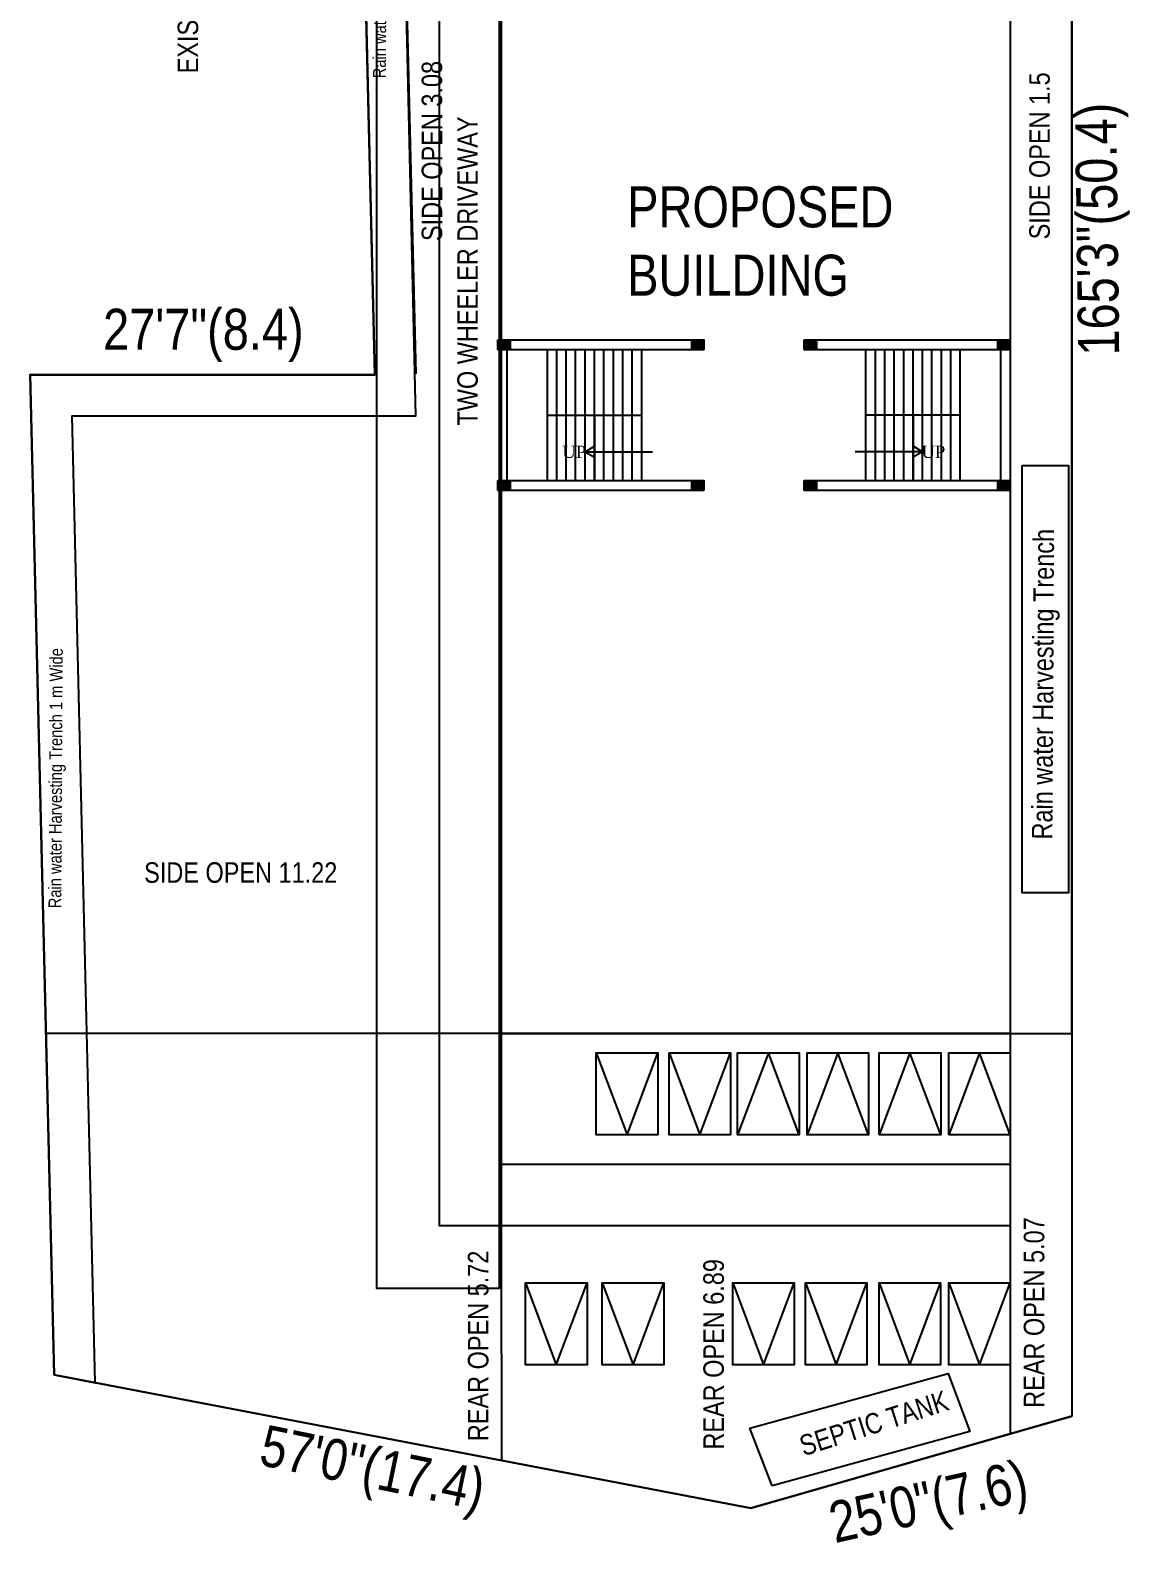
# Model space of a CAD drawing. Header units: metres. Extents: x 6103548.4 to 6103646, y -6659893.6 to -6659816.8.
# Drawn here: x 6103611.19 to 6103638.01, y -6659890.57 to -6659853.67 of the extents above; entities that cross this region are included whole.
import ezdxf

# ---------------------------------------------------------------- set-up
doc = ezdxf.new("R2010")
doc.units = ezdxf.units.M
doc.header["$LTSCALE"] = 500
doc.header["$MEASUREMENT"] = 0
doc.linetypes.add('DASHED', pattern=[0.75, 0.5, -0.25])
doc.layers.get('0').update_dxf_attribs({"linetype": 'CONTINUOUS'})
for name, color, linetype in [('AS_AT_SITE', 6, 'CONTINUOUS'), ('BLK_1_LVL_0_BLDG_FOOT_PRINT', 1, 'CONTINUOUS'), ('BLK_1_LVL_0_REAR_SETBACK', 11, 'CONTINUOUS'), ('BLK_1_LVL_0_SIDE_SETBACK1', 171, 'CONTINUOUS'), ('BLK_1_LVL_0_SIDE_SETBACK2', 102, 'CONTINUOUS'), ('DRIVE_WAY', 254, 'CONTINUOUS'), ('FMB_OR_PLR', 70, 'CONTINUOUS'), ('PLOT_BOUNDARY', 70, 'CONTINUOUS'), ('RWH', 130, 'CONTINUOUS'), ('SEPTIC_TANK', 146, 'CONTINUOUS'), ('SUPER_IMPOSED', 5, 'CONTINUOUS'), ('TWO_WHEELER_DRIVE_WAY', 6, 'CONTINUOUS')]:
    doc.layers.add(name, color=color, linetype=linetype)
doc.layers.add('BLK_1_COVERED_AREA', color=140, linetype='CONTINUOUS', plot=False)
doc.layers.add('TWO_WHEELER_PARKING', color=2, linetype='CONTINUOUS', plot=False)
doc.layers.add('FLOOR-GROUND', color=7, linetype='CONTINUOUS', lineweight=50, plot=False)
doc.styles.get("Standard").update_dxf_attribs({"font": 'GOTHIC.TTF'})

msp = doc.modelspace()

# ---------------------------------------------------------------- linework, layer by layer
at = {"lineweight": 25, "ltscale": 2}
for p, q in [((6103618.99555, -6659837.07907), (6103619.59417, -6659862.0719)), ((6103622.59555, -6659861.22883), (6103627.62555, -6659861.22883)), ((6103622.59555, -6659861.45883), (6103627.62555, -6659861.45883)), ((6103622.82555, -6659864.65883), (6103622.82555, -6659861.45883)), ((6103630.06555, -6659861.22883), (6103635.09555, -6659861.22883)), ((6103630.06555, -6659861.45883), (6103635.09555, -6659861.45883)), ((6103634.86555, -6659864.65883), (6103634.86555, -6659861.45883)), ((6103611.19417, -6659862.07189), (6103619.39417, -6659862.0719)), ((6103623.80555, -6659864.65883), (6103623.80555, -6659863.05883)), ((6103623.80555, -6659863.05883), (6103626.10555, -6659863.05883)), ((6103624.03555, -6659864.65883), (6103624.03555, -6659863.05883)), ((6103624.26555, -6659864.65883), (6103624.26555, -6659863.05883)), ((6103624.49555, -6659864.65883), (6103624.49555, -6659863.05883)), ((6103624.72555, -6659864.65883), (6103624.72555, -6659863.05883)), ((6103624.95555, -6659864.65883), (6103624.95555, -6659863.05883)), ((6103625.18555, -6659864.65883), (6103625.18555, -6659863.05883)), ((6103625.41555, -6659864.65883), (6103625.41555, -6659863.05883)), ((6103625.64555, -6659864.65883), (6103625.64555, -6659863.05883)), ((6103625.87555, -6659864.65883), (6103625.87555, -6659863.05883)), ((6103626.10555, -6659864.65883), (6103626.10555, -6659863.05883)), ((6103631.57555, -6659864.65883), (6103631.57555, -6659863.05883)), ((6103633.87555, -6659863.05883), (6103631.57555, -6659863.05883)), ((6103631.80555, -6659864.65883), (6103631.80555, -6659863.05883)), ((6103632.03555, -6659864.65883), (6103632.03555, -6659863.05883)), ((6103632.26555, -6659864.65883), (6103632.26555, -6659863.05883)), ((6103632.49555, -6659864.65883), (6103632.49555, -6659863.05883)), ((6103632.72555, -6659864.65883), (6103632.72555, -6659863.05883)), ((6103632.95555, -6659864.65883), (6103632.95555, -6659863.05883)), ((6103633.18555, -6659864.65883), (6103633.18555, -6659863.05883)), ((6103633.41555, -6659864.65883), (6103633.41555, -6659863.05883)), ((6103633.64555, -6659864.65883), (6103633.64555, -6659863.05883)), ((6103633.87555, -6659864.65883), (6103633.87555, -6659863.05883)), ((6103624.72555, -6659863.95567), (6103624.95555, -6659863.82262)), ((6103624.72555, -6659863.95567), (6103626.3696, -6659863.95567)), ((6103624.72555, -6659863.95567), (6103624.95555, -6659864.08872)), ((6103632.95555, -6659863.95567), (6103631.31151, -6659863.95567)), ((6103632.95555, -6659863.95567), (6103632.72555, -6659863.82262)), ((6103632.95555, -6659863.95567), (6103632.72555, -6659864.08872)), ((6103622.59555, -6659864.65883), (6103627.62555, -6659864.65883)), ((6103630.06555, -6659864.65883), (6103635.09555, -6659864.65883)), ((6103622.59555, -6659864.88883), (6103627.62555, -6659864.88883)), ((6103630.06555, -6659864.88883), (6103635.09555, -6659864.88883)), ((6103611.77922, -6659886.47061), (6103628.7667, -6659889.72032)), ((6103628.74475, -6659887.77304), (6103633.58352, -6659886.43998)), ((6103628.7667, -6659889.72032), (6103636.59533, -6659887.47886))]:
    msp.add_line(p, q, dxfattribs=at)
for p, q in [((6103618.99564, -6659837.08279), (6103619.59418, -6659862.07562)), ((6103619.99536, -6659837.05885), (6103620.59389, -6659862.05168)), ((6103611.19418, -6659862.07561), (6103619.59427, -6659862.07562)), ((6103611.19418, -6659862.07561), (6103611.77931, -6659886.47434)), ((6103622.67555, -6659877.59884), (6103622.67555, -6659878.14884))]:
    msp.add_line(p, q)
at = {"ltscale": 2}
for p, q in [((6103636.59555, -6659837.07907), (6103636.59533, -6659887.47886)), ((6103611.77922, -6659886.47061), (6103611.19417, -6659862.07189))]:
    msp.add_line(p, q, dxfattribs=at)
at = {"linetype": 'DASHED', "lineweight": 25}
for p, q in [((6103623.80555, -6659863.05883), (6103623.80555, -6659861.45883)), ((6103624.03555, -6659863.05883), (6103624.03555, -6659861.45883)), ((6103624.26555, -6659863.05883), (6103624.26555, -6659861.45883)), ((6103624.49555, -6659863.05883), (6103624.49555, -6659861.45883)), ((6103624.72555, -6659863.05883), (6103624.72555, -6659861.45883)), ((6103624.95555, -6659863.05883), (6103624.95555, -6659861.45883)), ((6103625.18555, -6659863.05883), (6103625.18555, -6659861.45883)), ((6103625.41555, -6659863.05883), (6103625.41555, -6659861.45883)), ((6103625.64555, -6659863.05883), (6103625.64555, -6659861.45883)), ((6103625.87555, -6659863.05883), (6103625.87555, -6659861.45883)), ((6103626.10555, -6659863.05883), (6103626.10555, -6659861.45883)), ((6103631.57555, -6659863.05883), (6103631.57555, -6659861.45883)), ((6103631.80555, -6659863.05883), (6103631.80555, -6659861.45883)), ((6103632.03555, -6659863.05883), (6103632.03555, -6659861.45883)), ((6103632.26555, -6659863.05883), (6103632.26555, -6659861.45883)), ((6103632.49555, -6659863.05883), (6103632.49555, -6659861.45883)), ((6103632.72555, -6659863.05883), (6103632.72555, -6659861.45883)), ((6103632.95555, -6659863.05883), (6103632.95555, -6659861.45883)), ((6103633.18555, -6659863.05883), (6103633.18555, -6659861.45883)), ((6103633.41555, -6659863.05883), (6103633.41555, -6659861.45883)), ((6103633.64555, -6659863.05883), (6103633.64555, -6659861.45883)), ((6103633.87555, -6659863.05883), (6103633.87555, -6659861.45883))]:
    msp.add_line(p, q, dxfattribs=at)
at = {"color": 0, "lineweight": 25, "ltscale": 0.02}
for p, q in [((6103624.99892, -6659878.6167), (6103625.74892, -6659880.6167)), ((6103625.74892, -6659880.6167), (6103626.49892, -6659878.6167)), ((6103626.7735, -6659878.6167), (6103627.5235, -6659880.6167)), ((6103627.5235, -6659880.6167), (6103628.2735, -6659878.6167)), ((6103629.19512, -6659878.6167), (6103628.44512, -6659880.6167)), ((6103629.94512, -6659880.6167), (6103629.19512, -6659878.6167)), ((6103630.89126, -6659878.6167), (6103630.14126, -6659880.6167)), ((6103631.64126, -6659880.6167), (6103630.89126, -6659878.6167)), ((6103632.64793, -6659878.6167), (6103631.89793, -6659880.6167)), ((6103633.39793, -6659880.6167), (6103632.64793, -6659878.6167)), ((6103634.34537, -6659878.6167), (6103633.59537, -6659880.6167)), ((6103635.09537, -6659880.6167), (6103634.34537, -6659878.6167)), ((6103623.27235, -6659884.23019), (6103624.02235, -6659886.23019)), ((6103624.02235, -6659886.23019), (6103624.77235, -6659884.23019)), ((6103625.14465, -6659884.23019), (6103625.89465, -6659886.23019)), ((6103625.89465, -6659886.23019), (6103626.64465, -6659884.23019)), ((6103628.32612, -6659884.23019), (6103629.07612, -6659886.23019)), ((6103629.07612, -6659886.23019), (6103629.82612, -6659884.23019)), ((6103630.09914, -6659884.23019), (6103630.84914, -6659886.23019)), ((6103630.84914, -6659886.23019), (6103631.59914, -6659884.23019)), ((6103631.89699, -6659884.23018), (6103632.64699, -6659886.23018)), ((6103632.64699, -6659886.23018), (6103633.39699, -6659884.23018)), ((6103633.59555, -6659884.23018), (6103634.34555, -6659886.23018)), ((6103634.34555, -6659886.23018), (6103635.09555, -6659884.23018))]:
    msp.add_line(p, q, dxfattribs=at)
at = {"lineweight": 25, "ltscale": 2}
for points in [[(6103622.59555, -6659861.22883), (6103622.89555, -6659861.22883), (6103622.89555, -6659861.45883), (6103622.59555, -6659861.45883)], [(6103627.32555, -6659861.22883), (6103627.62555, -6659861.22883), (6103627.62555, -6659861.45883), (6103627.32555, -6659861.45883)], [(6103630.06555, -6659861.22883), (6103630.36555, -6659861.22883), (6103630.36555, -6659861.45883), (6103630.06555, -6659861.45883)], [(6103634.79555, -6659861.22883), (6103635.09555, -6659861.22883), (6103635.09555, -6659861.45883), (6103634.79555, -6659861.45883)], [(6103622.59555, -6659864.65883), (6103622.89555, -6659864.65883), (6103622.89555, -6659864.88883), (6103622.59555, -6659864.88883)], [(6103627.32555, -6659864.65883), (6103627.62555, -6659864.65883), (6103627.62555, -6659864.88883), (6103627.32555, -6659864.88883)], [(6103630.06555, -6659864.65883), (6103630.36555, -6659864.65883), (6103630.36555, -6659864.88883), (6103630.06555, -6659864.88883)], [(6103634.79555, -6659864.65883), (6103635.09555, -6659864.65883), (6103635.09555, -6659864.88883), (6103634.79555, -6659864.88883)]]:
    msp.add_lwpolyline(points, close=True, dxfattribs=at)
at = {"color": 101, "lineweight": 25, "ltscale": 2}
for points in [[(6103624.99892, -6659880.6167), (6103624.99892, -6659878.6167), (6103626.49892, -6659878.6167), (6103626.49892, -6659880.6167)], [(6103626.7735, -6659880.6167), (6103626.7735, -6659878.6167), (6103628.2735, -6659878.6167), (6103628.2735, -6659880.6167)], [(6103629.94512, -6659878.6167), (6103629.94512, -6659880.6167), (6103628.44512, -6659880.6167), (6103628.44512, -6659878.6167)], [(6103631.64126, -6659878.6167), (6103631.64126, -6659880.6167), (6103630.14126, -6659880.6167), (6103630.14126, -6659878.6167)], [(6103623.27235, -6659886.23019), (6103623.27235, -6659884.23019), (6103624.77235, -6659884.23019), (6103624.77235, -6659886.23019)], [(6103625.14465, -6659886.23019), (6103625.14465, -6659884.23019), (6103626.64465, -6659884.23019), (6103626.64465, -6659886.23019)], [(6103628.32612, -6659886.23019), (6103628.32612, -6659884.23019), (6103629.82612, -6659884.23019), (6103629.82612, -6659886.23019)], [(6103630.09914, -6659886.23019), (6103630.09914, -6659884.23019), (6103631.59914, -6659884.23019), (6103631.59914, -6659886.23019)], [(6103631.89699, -6659886.23018), (6103631.89699, -6659884.23018), (6103633.39699, -6659884.23018), (6103633.39699, -6659886.23018)], [(6103633.59555, -6659886.23018), (6103633.59555, -6659884.23018), (6103635.09555, -6659884.23018), (6103635.09555, -6659886.23018)]]:
    msp.add_lwpolyline(points, close=True, dxfattribs=at)
at = {"lineweight": 25, "ltscale": 2}
for points in [[(6103622.59555, -6659861.22883), (6103622.89555, -6659861.22883), (6103622.59555, -6659861.45883), (6103622.89555, -6659861.45883)], [(6103627.32555, -6659861.22883), (6103627.62555, -6659861.22883), (6103627.32555, -6659861.45883), (6103627.62555, -6659861.45883)], [(6103630.06555, -6659861.22883), (6103630.36555, -6659861.22883), (6103630.06555, -6659861.45883), (6103630.36555, -6659861.45883)], [(6103634.79555, -6659861.22883), (6103635.09555, -6659861.22883), (6103634.79555, -6659861.45883), (6103635.09555, -6659861.45883)], [(6103622.59555, -6659864.65883), (6103622.89555, -6659864.65883), (6103622.59555, -6659864.88883), (6103622.89555, -6659864.88883)], [(6103627.32555, -6659864.65883), (6103627.62555, -6659864.65883), (6103627.32555, -6659864.88883), (6103627.62555, -6659864.88883)], [(6103630.06555, -6659864.65883), (6103630.36555, -6659864.65883), (6103630.06555, -6659864.88883), (6103630.36555, -6659864.88883)], [(6103634.79555, -6659864.65883), (6103635.09555, -6659864.65883), (6103634.79555, -6659864.88883), (6103635.09555, -6659864.88883)]]:
    msp.add_solid(points, dxfattribs=at)
at = {"layer": 'AS_AT_SITE', "color": 6}
msp.add_lwpolyline([(6103611.19417, -6659862.07189), (6103619.59417, -6659862.0719), (6103618.99555, -6659837.07907), (6103636.59555, -6659837.07907), (6103636.59533, -6659887.47886), (6103628.7667, -6659889.72032), (6103611.77922, -6659886.47061), (6103611.19417, -6659862.07189)], close=True, dxfattribs=at)
at = {"layer": 'BLK_1_COVERED_AREA'}
msp.add_lwpolyline([(6103622.67555, -6659878.14884), (6103622.67555, -6659844.62884), (6103635.09555, -6659844.62884), (6103635.09555, -6659878.14884), (6103622.67555, -6659878.14884)], close=True, dxfattribs=at)
at = {"layer": 'BLK_1_LVL_0_BLDG_FOOT_PRINT'}
msp.add_lwpolyline([(6103622.67643, -6659878.14884), (6103622.67555, -6659844.62884), (6103635.09555, -6659844.62884), (6103635.09555, -6659878.14884), (6103622.67643, -6659878.14884)], close=True, dxfattribs=at)
at = {"layer": 'BLK_1_LVL_0_REAR_SETBACK'}
msp.add_lwpolyline([(6103622.67643, -6659878.14884), (6103635.09555, -6659878.14884), (6103635.09557, -6659887.90827), (6103628.7667, -6659889.72032), (6103622.693, -6659888.55842), (6103622.67643, -6659878.14884)], close=True, dxfattribs=at)
at = {"layer": 'BLK_1_LVL_0_SIDE_SETBACK1'}
msp.add_lwpolyline([(6103635.09555, -6659878.14884), (6103636.59537, -6659878.14884), (6103636.59552, -6659844.62884), (6103635.09555, -6659844.62884), (6103635.09555, -6659878.14884)], close=True, dxfattribs=at)
at = {"layer": 'BLK_1_LVL_0_SIDE_SETBACK2'}
msp.add_lwpolyline([(6103622.67643, -6659878.14884), (6103611.57968, -6659878.14884), (6103611.19417, -6659862.07189), (6103619.59417, -6659862.0719), (6103619.17638, -6659844.62884), (6103622.67555, -6659844.62884), (6103622.67643, -6659878.14884)], close=True, dxfattribs=at)
at = {"layer": 'DRIVE_WAY'}
msp.add_lwpolyline([(6103622.63656, -6659844.23433), (6103619.63656, -6659844.23433), (6103619.63656, -6659884.35338), (6103622.63656, -6659884.35338), (6103622.63656, -6659844.23433)], close=True, dxfattribs=at)
at = {"layer": 'FLOOR-GROUND', "lineweight": 30, "ltscale": 2}
for p, q in [((6103624.95555, -6659863.05883), (6103624.95555, -6659864.65883)), ((6103632.72555, -6659863.05883), (6103632.72555, -6659864.65883))]:
    msp.add_line(p, q, dxfattribs=at)
at = {"layer": 'FMB_OR_PLR', "color": 70}
msp.add_lwpolyline([(6103611.19418, -6659862.07188), (6103619.59418, -6659862.0719), (6103618.99555, -6659837.07907), (6103636.59555, -6659837.07907), (6103636.59533, -6659887.47885), (6103628.76671, -6659889.72032), (6103611.77922, -6659886.4706), (6103611.19418, -6659862.07188)], close=True, dxfattribs=at)
at = {"layer": 'PLOT_BOUNDARY', "color": 70}
msp.add_lwpolyline([(6103611.77922, -6659886.47061), (6103611.19418, -6659862.07189), (6103619.59418, -6659862.0719), (6103618.99555, -6659837.07907), (6103636.59555, -6659837.07907), (6103636.59533, -6659887.47886), (6103628.76671, -6659889.72032), (6103611.77922, -6659886.47061)], close=True, dxfattribs=at)
at = {"layer": 'RWH', "lineweight": 25, "ltscale": 2}
msp.add_lwpolyline([(6103611.77922, -6659886.47061), (6103612.77958, -6659886.66197), (6103612.21826, -6659863.07561), (6103620.59389, -6659863.07561), (6103619.99584, -6659837.07908), (6103618.99555, -6659837.07908), (6103619.59427, -6659862.07562), (6103611.19426, -6659862.07561), (6103611.77931, -6659886.47437)], dxfattribs=at)
msp.add_lwpolyline([(6103635.38497, -6659864.29231), (6103636.5184, -6659864.29231), (6103636.5184, -6659874.71495), (6103635.38497, -6659874.71495)], close=True, dxfattribs=at)
at = {"layer": 'SEPTIC_TANK'}
msp.add_lwpolyline([(6103629.28783, -6659889.17931), (6103628.74475, -6659887.77304), (6103633.58352, -6659886.43998), (6103634.10824, -6659887.8513), (6103629.28783, -6659889.17931)], dxfattribs=at)
at = {"layer": 'SUPER_IMPOSED', "color": 5}
msp.add_lwpolyline([(6103611.77922, -6659886.47062), (6103611.19418, -6659862.0719), (6103619.59418, -6659862.07191), (6103618.99555, -6659837.07908), (6103636.59555, -6659837.07908), (6103636.59533, -6659887.47887), (6103628.76671, -6659889.72033), (6103611.77922, -6659886.47062)], close=True, dxfattribs=at)
at = {"layer": 'TWO_WHEELER_DRIVE_WAY'}
msp.add_lwpolyline([(6103621.17555, -6659842.88949), (6103622.67555, -6659842.88949), (6103622.67555, -6659881.33426), (6103635.09555, -6659881.33426), (6103635.09555, -6659882.7482), (6103635.09555, -6659882.83426), (6103621.17555, -6659882.83426), (6103621.17555, -6659842.88949)], dxfattribs=at)
at = {"layer": 'TWO_WHEELER_PARKING'}
for points in [[(6103626.49892, -6659878.6167), (6103626.49892, -6659880.6167), (6103624.99892, -6659880.6167), (6103624.99892, -6659878.6167), (6103626.49892, -6659878.6167)], [(6103628.2735, -6659878.6167), (6103628.2735, -6659880.6167), (6103626.7735, -6659880.6167), (6103626.7735, -6659878.6167), (6103628.2735, -6659878.6167)], [(6103628.44512, -6659880.6167), (6103628.44512, -6659878.6167), (6103629.94512, -6659878.61669), (6103629.94512, -6659880.6167), (6103628.44512, -6659880.6167)], [(6103630.14126, -6659880.6167), (6103630.14126, -6659878.6167), (6103631.64126, -6659878.61669), (6103631.64126, -6659880.6167), (6103630.14126, -6659880.6167)], [(6103631.89793, -6659880.6167), (6103631.89793, -6659878.6167), (6103633.39793, -6659878.61669), (6103633.39793, -6659880.6167), (6103631.89793, -6659880.6167)], [(6103633.59555, -6659880.61718), (6103633.59555, -6659878.61718), (6103635.09555, -6659878.61717), (6103635.09555, -6659880.61718), (6103633.59555, -6659880.61718)], [(6103624.77235, -6659884.23019), (6103624.77235, -6659886.23019), (6103623.27235, -6659886.23019), (6103623.27235, -6659884.23019), (6103624.77235, -6659884.23019)], [(6103626.64465, -6659884.23019), (6103626.64465, -6659886.23019), (6103625.14465, -6659886.23019), (6103625.14465, -6659884.23019), (6103626.64465, -6659884.23019)], [(6103629.82612, -6659884.23019), (6103629.82612, -6659886.23019), (6103628.32612, -6659886.23019), (6103628.32612, -6659884.23019), (6103629.82612, -6659884.23019)], [(6103631.59914, -6659884.23019), (6103631.59914, -6659886.23019), (6103630.09914, -6659886.23019), (6103630.09914, -6659884.23019), (6103631.59914, -6659884.23019)], [(6103633.39699, -6659884.23018), (6103633.39699, -6659886.23018), (6103631.89699, -6659886.23019), (6103631.89699, -6659884.23018), (6103633.39699, -6659884.23018)], [(6103635.09555, -6659884.23018), (6103635.09555, -6659886.23018), (6103633.59555, -6659886.23019), (6103633.59555, -6659884.23018), (6103635.09555, -6659884.23018)]]:
    msp.add_lwpolyline(points, close=True, dxfattribs=at)

# ---------------------------------------------------------------- texts
for s, width, gutter_width, heights, insert, char_height, attachment_point, rotation in [('{\\fSwis721 Cn BT|b0|i0|c0|p34;EXISTING RESIDENTIAL BUILDING}', 11.2283769, 0, [0.4114], (6103614.78851, -6659854.72491), 0.5, 1, 90), ('{\\fSwis721 Cn BT|b0|i0|c0|p34;\\H0.625x;\\W3.31385; \\W1;SIDE OPEN 3.08}', 5.1941977, 1, [0], (6103620.74048, -6659859.34277), 0.8, 1, 90), ('{\\fSwis721 Cn BT|b0|i0|c0|p34;\\H0.625x;\\W4.32856; \\W1;SIDE OPEN 1.5}', 5.1941977, 1, [0], (6103635.55826, -6659859.46345), 0.8, 1, 90), ('{\\fSwis721 Cn BT|b0|i0|c0|p34;165\'3"(50.4)}', 13.3445816, 1, [0], (6103636.75266, -6659861.61708), 1, 1, 90.743236), ('{\\fSwis721 Cn BT|b0|i0|c0|p34;TWO WHEELER DRIVEWAY}', 11.2283769, 0, [0.4114], (6103621.60923, -6659863.31649), 0.5, 1, 90), ('{\\fSwis721 Cn BT|b0|i0|c0|p34;\\H0.625x;\\W2.58444; \\W1;REAR OPEN 5.07}', 5.1941977, 1, [0], (6103635.42434, -6659887.6864), 0.8, 1, 90), ('{\\fSwis721 Cn BT|b0|i0|c0|p34;\\H0.625x;\\W2.59228; \\W1;REAR OPEN 5.72}', 5.1941977, 1, [0], (6103621.86751, -6659888.50075), 0.8, 1, 90), ('{\\fSwis721 Cn BT|b0|i0|c0|p34;\\H0.625x;\\W2.58836; \\W1;REAR OPEN 6.89}', 5.1941977, 1, [0], (6103627.60977, -6659888.7062), 0.8, 1, 90), ('{\\fSwis721 Cn BT|b0|i0|c0|p34;SEPTIC TANK}', 3.7165603, 1, [0.70302], (6103629.90489, -6659887.98182), 0.5, 1, 17.684312), ('{\\fSwis721 Cn BT|b0|i0|c0|p34;57\'0"(17.4)}', 30.3649927, 1, [0], (6103616.94274, -6659887.67775), 1, 1, 348.323616), ('{\\fSwis721 Cn BT|b0|i0|c0|p34;25\'0"(7.6)}', 30.3649927, 1, [0], (6103635.37149, -6659888.53002), 1, 3, 12.676225)]:
    msp.add_mtext_dynamic_manual_height_columns(s, width=width, gutter_width=gutter_width, heights=heights, dxfattribs=dict(insert=insert, char_height=char_height, attachment_point=attachment_point, rotation=rotation))
at = {"lineweight": 25, "attachment_point": 5, "rotation": 89.67625}
for s, insert, char_height, width in [('{\\fArial Narrow|b0|i0|c0|p34;Rain water Harvesting Trench 1 m Wide}', (6103619.77417, -6659851.67243), 0.3125, 6.8933778), ('{\\fArial Narrow|b0|i0|c0|p34;Rain water Harvesting Trench}', (6103635.96883, -6659869.62498), 0.5, 11.0294044), ('{\\fArial Narrow|b0|i0|c0|p34;Rain water Harvesting Trench 1 m Wide}', (6103611.85944, -6659871.91832), 0.3125, 6.8933778)]:
    msp.add_mtext(s, dxfattribs=dict(at, insert=insert, char_height=char_height, width=width))
at = {"attachment_point": 1}
for s, width, heights, insert, char_height in [('{\\fSwis721 Cn BT|b0|i0|c0|p34;PROPOSED \\P{\\W0.49418; }BUILDING}', 5.1941977, [0], (6103625.7525, -6659857.4817), 1), ('{\\fSwis721 Cn BT|b0|i0|c0|p34;27\'7"(8.4)}', 7.3950142, [1.30012], (6103612.96988, -6659860.46735), 1), ('{\\fSwis721 Cn BT|b0|i0|c0|p34;\\H0.625x;\\W2.31973; \\W1;SIDE OPEN 11.22}', 5.1941977, [0], (6103613.6023, -6659873.96837), 0.8)]:
    msp.add_mtext_dynamic_manual_height_columns(s, width=width, gutter_width=1, heights=heights, dxfattribs=dict(at, insert=insert, char_height=char_height))
at = {"lineweight": 15, "char_height": 0.3}
for heights, insert, attachment_point in [([0.30692], (6103624.17085, -6659863.80686), 1), ([0.19498], (6103633.51025, -6659863.80686), 3)]:
    msp.add_mtext_dynamic_manual_height_columns('{\\fTimes New Roman|b0|i0|c0|p18;UP}', width=5.6700349, gutter_width=2.19908, heights=heights, dxfattribs=dict(at, insert=insert, attachment_point=attachment_point))

doc.saveas('drawing.dxf')
